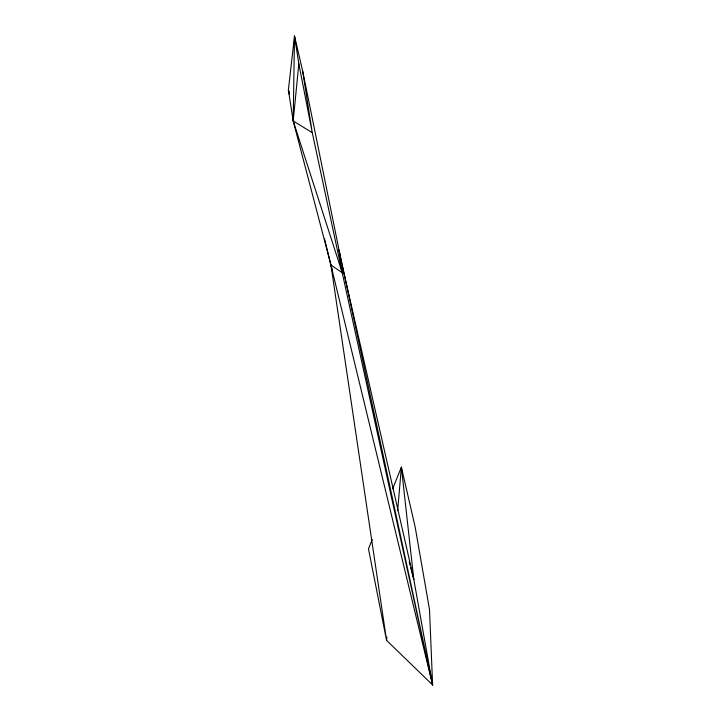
<?xml version="1.0" encoding="UTF-8"?>
<svg xmlns="http://www.w3.org/2000/svg" width="721" height="721" viewBox="0 0 721 721"><rect width="100%" height="100%" fill="white"/><g stroke="black" fill="none" stroke-linecap="round" stroke-linejoin="round"><path stroke-width="1.08" d="M386.853 637.022L386.564 640.374L432.618 684.95L429.509 609.596L415.179 527.096L401.381 467.154L392.639 488.865M397.65 510.738L401.381 467.154L413.809 579.45L432.618 684.95L324.549 238.786M372.225 539.542L368.476 548.852L386.564 640.374L330.93 265.031L342.214 272.7L312.265 132.673L293.195 120.948L294.51 36.05L302.64 70.91L339.636 252.9L432.618 684.95L342.214 272.7L293.195 120.948L288.382 90.071L294.51 36.05L298.827 63.79L293.195 120.948L332.084 269.384M289.4 93.279L288.382 90.071L289.454 94.442M338.627 249.682L413.809 579.45L410.655 567.481M409.222 562.047L410.087 565.309M298.827 63.79L312.265 132.673L302.64 70.91M339.636 252.9L342.214 272.7"/></g></svg>
